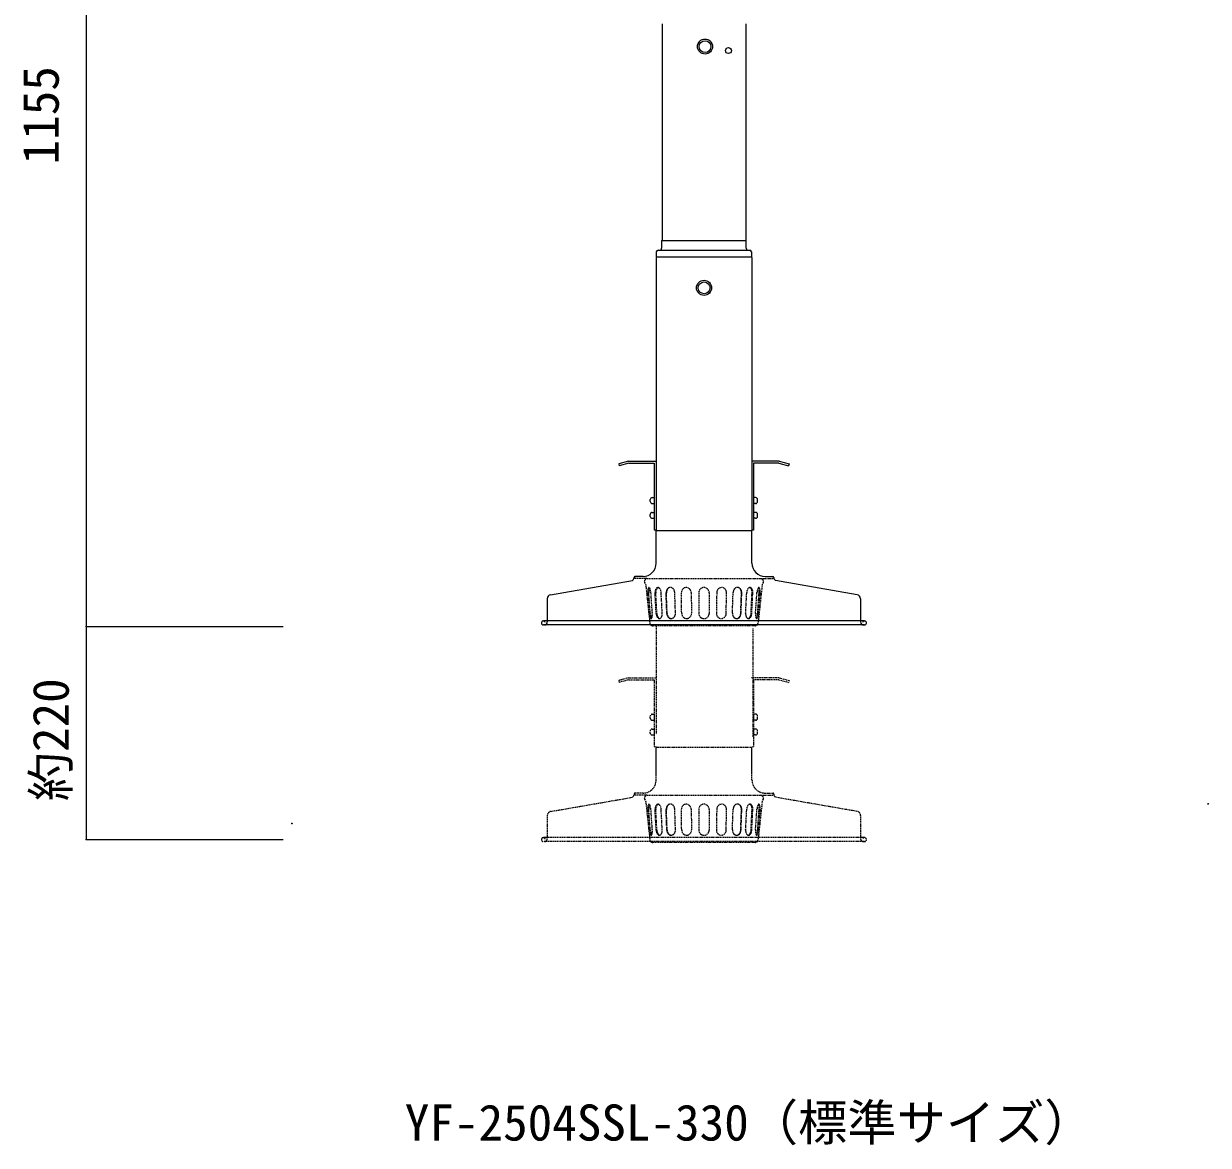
# Model space of a CAD drawing. Units: millimetres, scale not verified. Extents: x -4332 to 3912, y -3686 to 2831.
# Drawn here: x -4332 to -724, y -3665 to -249 of the extents above; entities that cross this region are included whole.
import ezdxf
from ezdxf.enums import TextEntityAlignment as Align

# ---------------------------------------------------------------- set-up
doc = ezdxf.new("R2010")
doc.units = ezdxf.units.MM
doc.header["$LTSCALE"] = 3
doc.header["$PDMODE"] = 32
doc.header["$PDSIZE"] = 1.5
doc.linetypes.add('DASHED1', pattern=[1.8, 1.2, -0.6])
doc.layers.add('1-1_NOTE', color=7, linetype='Continuous', lineweight=9)
doc.styles.add('ＭＳ ゴシック', font='')
doc.styles.get('ＭＳ ゴシック').set_extended_font_data('MS Gothic')

msp = doc.modelspace()

# ---------------------------------------------------------------- linework, layer by layer
at = {"layer": '1-1_NOTE'}
for p, q in [((-4141.329, 1433.644), (-4141.329, -2085.356)), ((-2387.811, -248.873), (-2387.811, -908.803)), ((-2132.64, -249.251), (-2132.64, -908.688)), ((-2389.361, -908.789), (-2131.361, -908.789)), ((-2389.361, -908.789), (-2389.361, -932.883)), ((-2131.361, -932.883), (-2131.361, -908.789)), ((-2406.171, -961.448), (-2406.171, -1793.449)), ((-2405.74, -943.687), (-2405.74, -959.98)), ((-2399.861, -938.883), (-2120.861, -938.883)), ((-2114.365, -961.014), (-2114.365, -1792.992)), ((-2489.071, -1587.356), (-2518.308, -1595.19)), ((-2489.861, -1581.356), (-2405.861, -1581.356)), ((-2489.071, -1587.356), (-2411.861, -1587.356)), ((-2030.861, -1581.356), (-2114.861, -1581.356)), ((-2031.65, -1587.356), (-2108.861, -1587.356)), ((-2108.861, -1587.356), (-2108.861, -1791.767)), ((-2031.65, -1587.356), (-2002.413, -1595.19)), ((-2030.861, -1581.356), (-2000.861, -1589.394)), ((-2000.861, -1589.394), (-2002.413, -1595.19)), ((-2417.861, -1692.356), (-2411.861, -1692.356)), ((-2411.861, -1692.356), (-2411.861, -1710.356)), ((-2102.861, -1692.356), (-2108.861, -1692.356)), ((-2108.861, -1692.356), (-2108.861, -1710.356)), ((-2423.861, -1704.356), (-2423.861, -1698.356)), ((-2417.861, -1710.356), (-2411.861, -1710.356)), ((-2102.861, -1710.356), (-2108.861, -1710.356)), ((-2096.861, -1704.356), (-2096.861, -1698.356)), ((-2423.861, -1749.356), (-2423.861, -1743.356)), ((-2417.861, -1737.356), (-2411.861, -1737.356)), ((-2417.861, -1755.356), (-2411.861, -1755.356)), ((-2411.861, -1737.356), (-2411.861, -1755.356)), ((-2102.861, -1737.356), (-2108.861, -1737.356)), ((-2108.861, -1737.356), (-2108.861, -1755.356)), ((-2102.861, -1755.356), (-2108.861, -1755.356)), ((-2096.861, -1749.356), (-2096.861, -1743.356)), ((-2405.796, -1892.517), (-2405.796, -1793.379)), ((-2405.533, -1792.953), (-2114.533, -1792.953)), ((-2108.861, -1791.767), (-2114.218, -1791.767)), ((-2113.885, -1892.467), (-2113.885, -1793.293)), ((-2727.256, -1988.39), (-2478.003, -1945.117)), ((-2445.796, -1932.517), (-2470.203, -1932.517)), ((-2073.885, -1932.467), (-2050.484, -1932.467)), ((-1793.151, -1988.39), (-2042.403, -1945.117)), ((-2737.203, -2000.213), (-2737.203, -2071.117)), ((-1783.203, -2000.213), (-1783.203, -2071.117)), ((-4141.329, -2085.356), (-4141.329, -2733.356)), ((-1771.203, -2068.117), (-2749.203, -2068.117)), ((-2743.203, -2080.117), (-2749.203, -2080.117)), ((-1771.203, -2080.117), (-2749.203, -2080.117)), ((-1777.203, -2080.117), (-1771.203, -2080.117))]:
    msp.add_line(p, q, dxfattribs=at)
at = {"layer": '1-1_NOTE', "linetype": 'DASHED1'}
for p, q in [((-2470.203, -1938.517), (-2470.203, -1932.517)), ((-2434.203, -1938.517), (-2470.203, -1938.517)), ((-2439.676, -1943.23), (-2434.203, -1938.517)), ((-2434.203, -1938.517), (-2086.203, -1938.517)), ((-2080.731, -1943.23), (-2086.203, -1938.517)), ((-2086.203, -1938.517), (-2050.204, -1938.517)), ((-2050.204, -1932.517), (-2050.204, -1938.517)), ((-2440.753, -1951.105), (-2437.695, -1955.691)), ((-2437.737, -1955.696), (-2425.204, -2073.517)), ((-2426.944, -2045.279), (-2431.33, -1982.432)), ((-2423.794, -2045.279), (-2428.18, -1982.432)), ((-2417.286, -2044.604), (-2421.672, -1981.756)), ((-2405.736, -2045.416), (-2409.023, -1982.502)), ((-2403.531, -2045.416), (-2406.818, -1982.502)), ((-2387.254, -2044.447), (-2390.542, -1981.533)), ((-2373.261, -2045.443), (-2375.45, -1982.481)), ((-2372.316, -2045.128), (-2374.505, -1982.166)), ((-2346.851, -2044.239), (-2349.041, -1981.277)), ((-2327.961, -2045.274), (-2329.052, -1982.284)), ((-2299.121, -1981.761), (-2298.031, -2044.752)), ((-2275.953, -1982.018), (-2275.953, -2045.018)), ((-2244.453, -1982.018), (-2244.453, -2045.018)), ((-2221.285, -1981.761), (-2222.375, -2044.752)), ((-2192.444, -2045.274), (-2191.354, -1982.284)), ((-2173.555, -2044.239), (-2171.365, -1981.277)), ((-2148.09, -2045.128), (-2145.901, -1982.166)), ((-2147.145, -2045.443), (-2144.956, -1982.481)), ((-2133.152, -2044.447), (-2129.864, -1981.533)), ((-2116.874, -2045.416), (-2113.587, -1982.502)), ((-2114.669, -2045.416), (-2111.382, -1982.502)), ((-2103.119, -2044.604), (-2098.734, -1981.756)), ((-2096.612, -2045.279), (-2092.226, -1982.432)), ((-2082.66, -1955.615), (-2095.203, -2073.517)), ((-2093.462, -2045.279), (-2089.076, -1982.432)), ((-2079.654, -1951.105), (-2082.711, -1955.691)), ((-2104.203, -2082.517), (-2416.204, -2082.517)), ((-2406.213, -2083.129), (-2406.213, -2413.129)), ((-2111.338, -2090.958), (-2111.338, -2420.958)), ((-2489.071, -2247.356), (-2518.308, -2255.19)), ((-2489.861, -2241.356), (-2405.861, -2241.356)), ((-2489.071, -2247.356), (-2411.861, -2247.356)), ((-2411.861, -2247.356), (-2411.861, -2451.356)), ((-2030.861, -2241.356), (-2114.861, -2241.356)), ((-2031.65, -2247.356), (-2002.413, -2255.19)), ((-2030.861, -2241.356), (-2000.861, -2249.394)), ((-2000.861, -2249.394), (-2002.413, -2255.19)), ((-2423.861, -2364.356), (-2423.861, -2358.356)), ((-2417.861, -2352.356), (-2411.861, -2352.356)), ((-2417.861, -2370.356), (-2411.861, -2370.356)), ((-2411.861, -2352.356), (-2411.861, -2370.356)), ((-2102.861, -2352.356), (-2108.861, -2352.356)), ((-2108.861, -2352.356), (-2108.861, -2370.356)), ((-2102.861, -2370.356), (-2108.861, -2370.356)), ((-2096.861, -2364.356), (-2096.861, -2358.356)), ((-2423.861, -2409.356), (-2423.861, -2403.356)), ((-2417.861, -2397.356), (-2411.861, -2397.356)), ((-2417.861, -2415.356), (-2411.861, -2415.356)), ((-2411.861, -2397.356), (-2411.861, -2415.356)), ((-2102.861, -2397.356), (-2108.861, -2397.356)), ((-2108.861, -2397.356), (-2108.861, -2415.356)), ((-2102.861, -2415.356), (-2108.861, -2415.356)), ((-2096.861, -2409.356), (-2096.861, -2403.356)), ((-2411.861, -2450.736), (-2406.011, -2450.736)), ((-2405.533, -2452.953), (-2114.533, -2452.953)), ((-2405.533, -2533.931), (-2405.533, -2452.953)), ((-2405.533, -2452.953), (-2114.533, -2452.953)), ((-2114.533, -2534.969), (-2114.533, -2452.953)), ((-2108.861, -2451.767), (-2114.218, -2451.767)), ((-2113.885, -2552.467), (-2113.885, -2453.293)), ((-2405.796, -2552.517), (-2405.796, -2453.379)), ((-2470.203, -2598.517), (-2470.203, -2592.517)), ((-2445.796, -2592.517), (-2470.203, -2592.517)), ((-2073.885, -2592.467), (-2050.484, -2592.467)), ((-2050.204, -2592.517), (-2050.204, -2598.517)), ((-2727.256, -2648.39), (-2478.003, -2605.117)), ((-2434.203, -2598.517), (-2470.203, -2598.517)), ((-2440.753, -2611.105), (-2437.695, -2615.691)), ((-2439.676, -2603.23), (-2434.203, -2598.517)), ((-2437.737, -2615.696), (-2425.204, -2733.517)), ((-2434.203, -2598.517), (-2086.203, -2598.517)), ((-2082.66, -2615.615), (-2095.203, -2733.517)), ((-2080.731, -2603.23), (-2086.203, -2598.517)), ((-2086.203, -2598.517), (-2050.204, -2598.517)), ((-2079.654, -2611.105), (-2082.711, -2615.691)), ((-1793.151, -2648.39), (-2042.403, -2605.117)), ((-2737.203, -2660.213), (-2737.203, -2731.117)), ((-2426.944, -2705.279), (-2431.33, -2642.432)), ((-2423.794, -2705.279), (-2428.18, -2642.432)), ((-2417.286, -2704.604), (-2421.672, -2641.756)), ((-2405.736, -2705.416), (-2409.023, -2642.502)), ((-2403.531, -2705.416), (-2406.818, -2642.502)), ((-2387.254, -2704.447), (-2390.542, -2641.533)), ((-2373.261, -2705.443), (-2375.45, -2642.481)), ((-2372.316, -2705.128), (-2374.505, -2642.166)), ((-2346.851, -2704.239), (-2349.041, -2641.277)), ((-2327.961, -2705.274), (-2329.052, -2642.284)), ((-2299.121, -2641.761), (-2298.031, -2704.752)), ((-2275.953, -2642.018), (-2275.953, -2705.018)), ((-2244.453, -2642.018), (-2244.453, -2705.018)), ((-2221.285, -2641.761), (-2222.375, -2704.752)), ((-2192.444, -2705.274), (-2191.354, -2642.284)), ((-2173.555, -2704.239), (-2171.365, -2641.277)), ((-2148.09, -2705.128), (-2145.901, -2642.166)), ((-2147.145, -2705.443), (-2144.956, -2642.481)), ((-2133.152, -2704.447), (-2129.864, -2641.533)), ((-2116.874, -2705.416), (-2113.587, -2642.502)), ((-2114.669, -2705.416), (-2111.382, -2642.502)), ((-2103.119, -2704.604), (-2098.734, -2641.756)), ((-2096.612, -2705.279), (-2092.226, -2642.432)), ((-2093.462, -2705.279), (-2089.076, -2642.432)), ((-1783.203, -2660.213), (-1783.203, -2731.117)), ((-1771.203, -2728.117), (-2749.203, -2728.117)), ((-2743.203, -2740.117), (-2749.203, -2740.117)), ((-1771.203, -2740.117), (-2749.203, -2740.117)), ((-1777.203, -2740.117), (-1771.203, -2740.117)), ((-2104.203, -2742.517), (-2416.204, -2742.517))]:
    msp.add_line(p, q, dxfattribs=at)
at = {"layer": '1-1_NOTE', "color": 4}
for p, q in [((-4141.329, -2085.356), (-3542.051, -2085.356)), ((-4141.329, -2733.356), (-3542.051, -2733.356))]:
    msp.add_line(p, q, dxfattribs=at)
at = {"layer": '1-1_NOTE'}
for points in [[(-2115.061, -943.344), (-2115.061, -959.98), (-2405.74, -959.98)], [(-2489.861, -1581.356), (-2519.861, -1589.394), (-2518.308, -1595.19)], [(-2411.861, -1587.356), (-2411.861, -1790.736), (-2406.011, -1790.736)]]:
    msp.add_lwpolyline(points, dxfattribs=at)
at = {"layer": '1-1_NOTE', "linetype": 'DASHED1'}
for points in [[(-2489.861, -2241.356), (-2519.861, -2249.394), (-2518.308, -2255.19)], [(-2031.65, -2247.356), (-2108.861, -2247.356), (-2108.861, -2450.931)]]:
    msp.add_lwpolyline(points, dxfattribs=at)
at = {"layer": '1-1_NOTE'}
for centre, radius in [((-2256.959, -318.426), 23), ((-2256.749, -318.464), 18), ((-2185.505, -330.654), 9), ((-2259.959, -1053.426), 23), ((-2259.749, -1053.464), 18)]:
    msp.add_circle(centre, radius, dxfattribs=at)
for centre, radius, start, end in [((-2395.361, -932.883), 6, 270, 0), ((-2125.361, -932.883), 6, 180, 270), ((-2399.861, -944.883), 6, 90, 168.5044), ((-2120.861, -944.883), 6, 14.86326, 90), ((-2417.861, -1698.356), 6, 90, 180), ((-2102.861, -1698.356), 6, 0, 90), ((-2417.861, -1704.356), 6, 180, 270), ((-2102.861, -1704.356), 6, 270, 0), ((-2417.861, -1743.356), 6, 90, 180), ((-2417.861, -1749.356), 6, 180, 270), ((-2102.861, -1743.356), 6, 0, 90), ((-2102.861, -1749.356), 6, 270, 0), ((-2445.796, -1892.517), 40, 270, 0), ((-2445.796, -1892.517), 40, 270, 0), ((-2073.885, -1892.467), 40, 180, 270), ((-2485.203, -1935.517), 12, 306.8699, 0), ((-2470.203, -1935.517), 3, 90, 180), ((-2050.203, -1935.517), 3, 0, 90), ((-2035.203, -1935.517), 12, 180, 233.1301), ((-2725.203, -2000.213), 12, 99.84901, 180), ((-1795.203, -2000.213), 12, 0, 80.15099), ((-2749.203, -2074.117), 6, 16.10853, 270), ((-2746.203, -2071.117), 9, 270, 0), ((-1774.203, -2071.117), 9, 180, 270), ((-1771.203, -2074.117), 6, 270, 163.89147)]:
    msp.add_arc(centre, radius, start, end, dxfattribs=at)
at = {"layer": '1-1_NOTE', "linetype": 'DASHED1'}
for centre, radius, start, end in [((-2435.761, -1947.776), 6, 130.73247, 213.69007), ((-2084.646, -1947.776), 6, 326.30993, 49.26753), ((-2260.203, -1982.018), 15.75, 0, 180), ((-2260.203, -2045.018), 15.75, 180, 0), ((-2416.204, -2073.517), 9, 180, 270), ((-2104.203, -2073.517), 9, 270, 0), ((-2417.861, -2358.356), 6, 90, 180), ((-2417.861, -2364.356), 6, 180, 270), ((-2102.861, -2358.356), 6, 0, 90), ((-2102.861, -2364.356), 6, 270, 0), ((-2417.861, -2403.356), 6, 90, 180), ((-2417.861, -2409.356), 6, 180, 270), ((-2102.861, -2403.356), 6, 0, 90), ((-2102.861, -2409.356), 6, 270, 0), ((-2445.796, -2552.517), 40, 270, 0), ((-2445.796, -2552.517), 40, 270, 0), ((-2073.885, -2552.467), 40, 180, 270), ((-2485.203, -2595.517), 12, 306.8699, 0), ((-2470.203, -2595.517), 3, 90, 180), ((-2050.203, -2595.517), 3, 0, 90), ((-2035.203, -2595.517), 12, 180, 233.1301), ((-2435.761, -2607.776), 6, 130.73247, 213.69007), ((-2260.203, -2642.018), 15.75, 0, 180), ((-2084.646, -2607.776), 6, 326.30993, 49.26753), ((-2725.203, -2660.213), 12, 99.84901, 180), ((-1795.203, -2660.213), 12, 0, 80.15099), ((-2260.203, -2705.018), 15.75, 180, 0), ((-2749.203, -2734.117), 6, 16.10853, 270), ((-2746.203, -2731.117), 9, 270, 0), ((-2416.204, -2733.517), 9, 180, 270), ((-2104.203, -2733.517), 9, 270, 0), ((-1774.203, -2731.117), 9, 180, 270), ((-1771.203, -2734.117), 6, 270, 163.89147)]:
    msp.add_arc(centre, radius, start, end, dxfattribs=at)
for centre, major_axis, ratio, start_param, end_param in [((-2426.51, -1982.095), (-1.099, 15.712), 0.3, 4.71238898, 7.85398163), ((-2423.36, -1982.095), (-1.099, 15.712), 0.3, 0.31807841, 1.57079633), ((-2399.792, -1982.018), (-0.824, 15.728), 0.6, 4.71238898, 7.85398163), ((-2397.587, -1982.018), (-0.824, 15.728), 0.6, 0.08539564, 1.57079633), ((-2362.727, -1982.037), (-0.55, 15.74), 0.8, 0.19277883, 1.57079633), ((-2361.782, -1981.722), (-0.55, 15.74), 0.8, 4.71238898, 7.85398163), ((-2314.091, -1982.023), (-0.275, 15.748), 0.95, 4.71238898, 7.85398163), ((-2206.315, -1982.023), (0.275, 15.748), 0.95, 4.71238898, 7.85398163), ((-2158.624, -1981.722), (0.55, 15.74), 0.8, 4.71238898, 7.85398163), ((-2157.679, -1982.037), (0.55, 15.74), 0.8, 4.71238898, 6.09040648), ((-2120.614, -1982.018), (0.824, 15.728), 0.6, 4.71238898, 7.85398163), ((-2122.819, -1982.018), (0.824, 15.728), 0.6, 4.71238898, 6.19778966), ((-2093.896, -1982.095), (1.099, 15.712), 0.3, 4.71238898, 7.85398163), ((-2097.046, -1982.095), (1.099, 15.712), 0.3, 4.71238898, 5.9651069), ((-2422.115, -2044.941), (1.099, -15.712), 0.3, 4.71238898, 7.85398163), ((-2418.965, -2044.941), (1.099, -15.712), 0.3, 4.71238898, 5.92315697), ((-2396.495, -2044.931), (0.824, -15.728), 0.6, 4.71238898, 7.85398163), ((-2394.29, -2044.931), (0.824, -15.728), 0.6, 4.71238898, 6.13492104), ((-2360.528, -2044.999), (0.55, -15.74), 0.8, 4.71238898, 6.55389338), ((-2359.583, -2044.684), (0.55, -15.74), 0.8, 4.71238898, 7.85398163), ((-2312.992, -2045.013), (0.275, -15.748), 0.95, 4.71238898, 7.85398163), ((-2207.414, -2045.013), (-0.275, -15.748), 0.95, 4.71238898, 7.85398163), ((-2160.822, -2044.684), (-0.55, -15.74), 0.8, 4.71238898, 7.85398163), ((-2159.877, -2044.999), (-0.55, -15.74), 0.8, 6.01247724, 7.85398163), ((-2123.911, -2044.931), (-0.824, -15.728), 0.6, 4.71238898, 7.85398163), ((-2126.116, -2044.931), (-0.824, -15.728), 0.6, 0.14826426, 1.57079633), ((-2098.291, -2044.941), (-1.099, -15.712), 0.3, 4.71238898, 7.85398163), ((-2101.441, -2044.941), (-1.099, -15.712), 0.3, 0.36002834, 1.57079633), ((-2426.51, -2642.095), (-1.099, 15.712), 0.3, 4.71238898, 7.85398163), ((-2423.36, -2642.095), (-1.099, 15.712), 0.3, 0.31807841, 1.57079633), ((-2399.792, -2642.018), (-0.824, 15.728), 0.6, 4.71238898, 7.85398163), ((-2397.587, -2642.018), (-0.824, 15.728), 0.6, 0.08539564, 1.57079633), ((-2362.727, -2642.037), (-0.55, 15.74), 0.8, 0.19277883, 1.57079633), ((-2361.782, -2641.722), (-0.55, 15.74), 0.8, 4.71238898, 7.85398163), ((-2314.091, -2642.023), (-0.275, 15.748), 0.95, 4.71238898, 7.85398163), ((-2206.315, -2642.023), (0.275, 15.748), 0.95, 4.71238898, 7.85398163), ((-2158.624, -2641.722), (0.55, 15.74), 0.8, 4.71238898, 7.85398163), ((-2157.679, -2642.037), (0.55, 15.74), 0.8, 4.71238898, 6.09040648), ((-2120.614, -2642.018), (0.824, 15.728), 0.6, 4.71238898, 7.85398163), ((-2122.819, -2642.018), (0.824, 15.728), 0.6, 4.71238898, 6.19778966), ((-2093.896, -2642.095), (1.099, 15.712), 0.3, 4.71238898, 7.85398163), ((-2097.046, -2642.095), (1.099, 15.712), 0.3, 4.71238898, 5.9651069), ((-2422.115, -2704.941), (1.099, -15.712), 0.3, 4.71238898, 7.85398163), ((-2418.965, -2704.941), (1.099, -15.712), 0.3, 4.71238898, 5.92315697), ((-2396.495, -2704.931), (0.824, -15.728), 0.6, 4.71238898, 7.85398163), ((-2394.29, -2704.931), (0.824, -15.728), 0.6, 4.71238898, 6.13492104), ((-2360.528, -2704.999), (0.55, -15.74), 0.8, 4.71238898, 6.55389338), ((-2359.583, -2704.684), (0.55, -15.74), 0.8, 4.71238898, 7.85398163), ((-2312.992, -2705.013), (0.275, -15.748), 0.95, 4.71238898, 7.85398163), ((-2207.414, -2705.013), (-0.275, -15.748), 0.95, 4.71238898, 7.85398163), ((-2160.822, -2704.684), (-0.55, -15.74), 0.8, 4.71238898, 7.85398163), ((-2159.877, -2704.999), (-0.55, -15.74), 0.8, 6.01247724, 7.85398163), ((-2123.911, -2704.931), (-0.824, -15.728), 0.6, 4.71238898, 7.85398163), ((-2126.116, -2704.931), (-0.824, -15.728), 0.6, 0.14826426, 1.57079633), ((-2098.291, -2704.941), (-1.099, -15.712), 0.3, 4.71238898, 7.85398163), ((-2101.441, -2704.941), (-1.099, -15.712), 0.3, 0.36002834, 1.57079633)]:
    msp.add_ellipse(centre, major_axis=major_axis, ratio=ratio, start_param=start_param, end_param=end_param, dxfattribs=at)
at = {"layer": '1-1_NOTE', "color": 1}
for p in [(-4141.329, -2085.356), (-724.855, -2625.356), (-3514.855, -2685.356), (-4141.329, -2733.356)]:
    msp.add_point(p, dxfattribs=at)

# ---------------------------------------------------------------- texts
at = {"layer": '1-1_NOTE', "color": 3, "style": 'ＭＳ ゴシック'}
for s, p in [('1155', (-4192.115, -677.353)), ('約220', (-4161.643, -2617.387))]:
    msp.add_text(s, height=110, rotation=90, dxfattribs=at).set_placement(p, align=Align.BOTTOM_LEFT)
msp.add_text('YF-2504SSL-330（標準サイズ）', height=110, dxfattribs=at).set_placement((-3171.312, -3683.897), align=Align.BOTTOM_LEFT)

doc.saveas('drawing.dxf')
